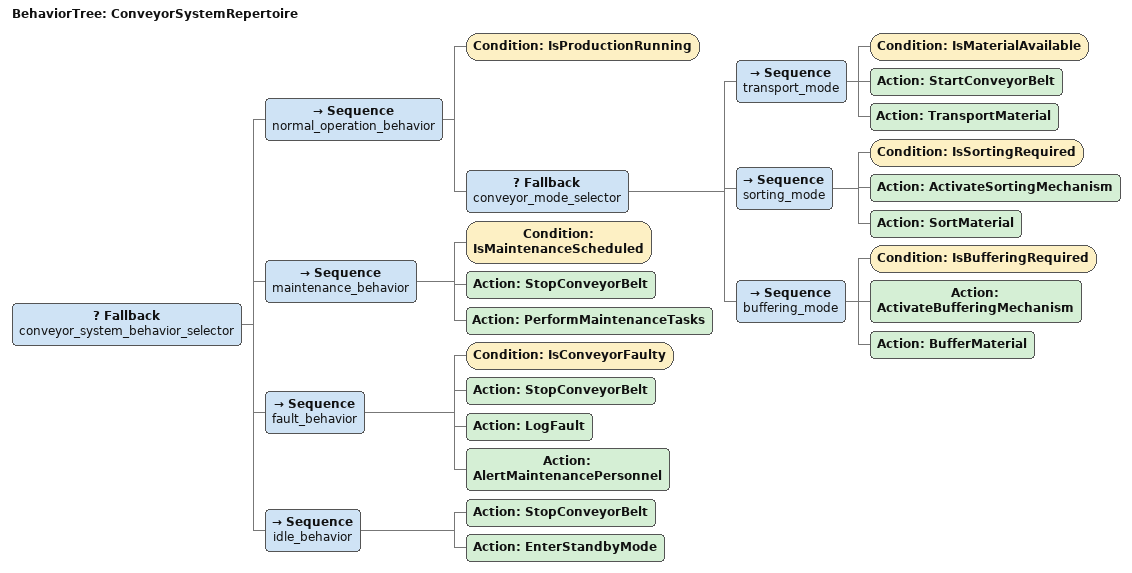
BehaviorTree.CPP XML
<root BTCPP_format="4">
  <!-- Behavior repertoire for a conveyor system in a smart factory SITL environment. -->
  <BehaviorTree ID="ConveyorSystemRepertoire">
    <Fallback name="conveyor_system_behavior_selector">

      <!-- Normal operation behavior: highest priority -->
      <Sequence name="normal_operation_behavior">
        <Condition ID="IsProductionRunning"/>
        <Fallback name="conveyor_mode_selector">
          <Sequence name="transport_mode">
            <Condition ID="IsMaterialAvailable"/>
            <Action ID="StartConveyorBelt"/>
            <Action ID="TransportMaterial"/>
          </Sequence>
          <Sequence name="sorting_mode">
            <Condition ID="IsSortingRequired"/>
            <Action ID="ActivateSortingMechanism"/>
            <Action ID="SortMaterial"/>
          </Sequence>
          <Sequence name="buffering_mode">
            <Condition ID="IsBufferingRequired"/>
            <Action ID="ActivateBufferingMechanism"/>
            <Action ID="BufferMaterial"/>
          </Sequence>
        </Fallback>
      </Sequence>

      <!-- Maintenance behavior: triggered by scheduling or fault detection -->
      <Sequence name="maintenance_behavior">
        <Condition ID="IsMaintenanceScheduled"/>
        <Action ID="StopConveyorBelt"/>
        <Action ID="PerformMaintenanceTasks"/>
      </Sequence>

      <!-- Fault behavior: triggered by sensor readings or error detection -->
      <Sequence name="fault_behavior">
        <Condition ID="IsConveyorFaulty"/>
        <Action ID="StopConveyorBelt"/>
        <Action ID="LogFault"/>
        <Action ID="AlertMaintenancePersonnel"/>
      </Sequence>

      <!-- Idle behavior: default state when no other behavior is active -->
      <Sequence name="idle_behavior">
        <Action ID="StopConveyorBelt"/>
        <Action ID="EnterStandbyMode"/>
      </Sequence>

    </Fallback>
  </BehaviorTree>
</root>
